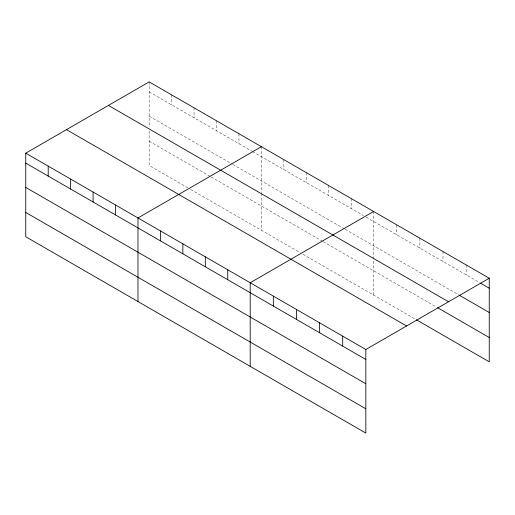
<?xml version="1.0" encoding="UTF-8"?>
<svg xmlns="http://www.w3.org/2000/svg" width="515" height="515" viewBox="0 0 515 515"><rect width="100%" height="100%" fill="white"/><g stroke="black" fill="none" stroke-linecap="round" stroke-linejoin="round"><path stroke-width="0.39" stroke-dasharray="2.58 1.93" d="M149.17 91.857L251.874 151.153M252.556 151.545L363.423 215.553M366.139 217.124L479.729 282.703M149.17 116.158L232.149 164.066M232.832 164.459L344.374 228.86M345.056 229.252L458.64 294.831M149.17 141.194L210.384 176.536M211.066 176.928L322.609 241.329M323.291 241.722L436.199 306.908M187.943 187.878L149.17 165.495L149.17 130.244M190.659 189.449L300.168 252.672M302.884 254.243L415.792 319.429M466.127 264.897L466.127 274.849M442.997 251.545L442.997 261.498M419.873 238.194L419.873 248.146M396.75 224.843L396.75 234.795M373.626 211.491L373.626 295.082M351.178 198.532L351.178 208.485M328.731 185.574L328.731 195.526M306.29 172.615L306.29 182.568M283.842 159.656L283.842 169.609M261.395 146.698L261.395 192.687M261.395 193.466L261.395 230.289M238.954 133.739L238.954 143.691M216.506 120.78L216.506 130.733M194.058 107.822L194.058 117.774M171.617 94.863L171.617 104.815M149.17 81.904L149.17 127.108"/><path stroke-width="0.77" d="M25.75 153.161L365.83 349.505L365.83 433.096L25.75 236.752L25.75 153.161L149.17 81.904L489.25 278.248L489.25 361.839L416.474 319.821M261.395 146.698L137.975 217.954L137.975 301.545M373.626 211.491L250.2 282.748L250.2 366.339M365.83 349.505L489.25 278.248M480.405 283.096L489.25 288.2M459.322 295.224L489.25 312.502M108.44 105.421L448.52 301.764M437.557 307.693L489.25 337.537M66.48 129.645L406.56 325.989M25.75 163.113L365.83 359.457M25.75 187.415L365.83 383.759M25.75 212.45L365.83 408.794M342.7 336.153L342.7 346.106M319.577 322.802L319.577 332.754M296.453 309.451L296.453 319.403M273.33 296.099L273.33 306.052M227.759 269.789L227.759 279.742M205.311 256.831L205.311 266.783M182.864 243.872L182.864 253.824M160.423 230.913L160.423 240.866M115.534 204.996L115.534 214.948M93.086 192.037L93.086 201.989M70.639 179.078L70.639 189.031M48.198 166.12L48.198 176.072"/></g></svg>
